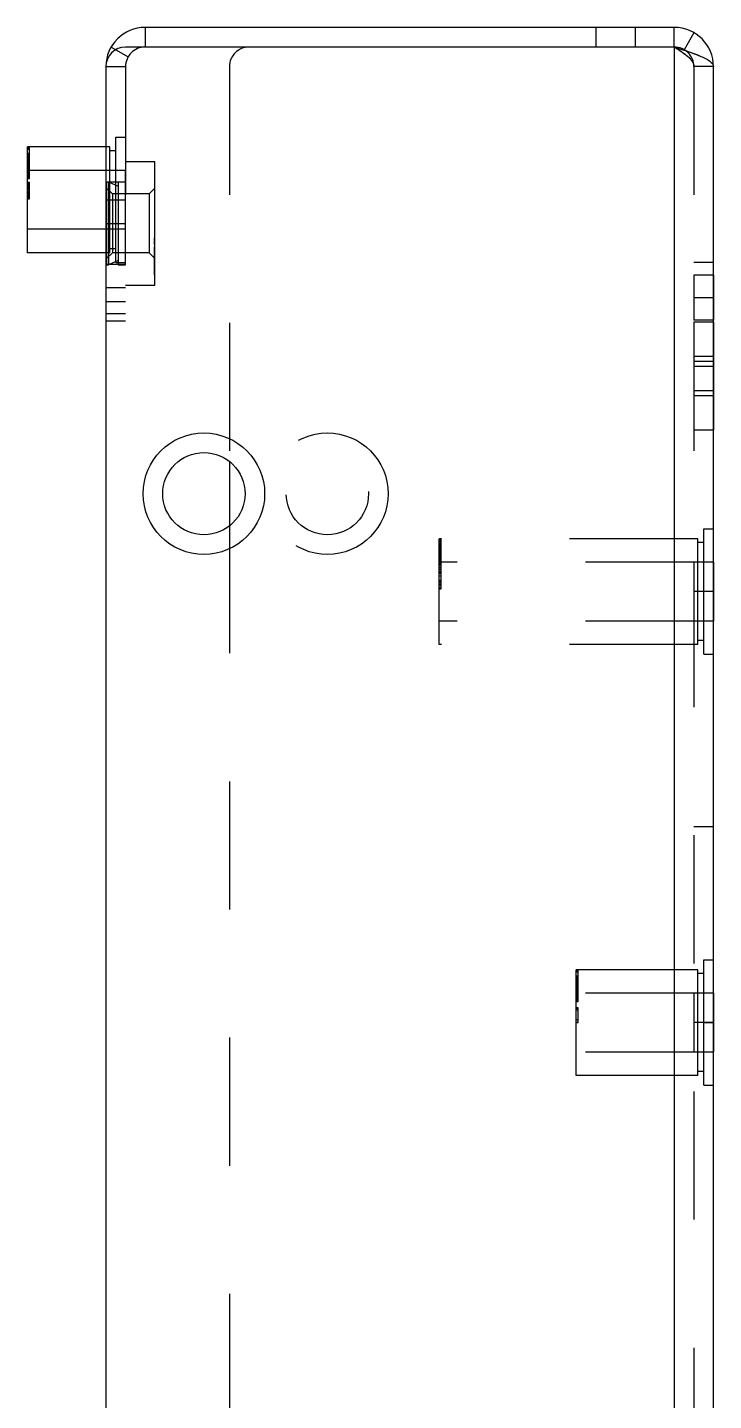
# Model space of a CAD drawing. Header units: millimetres. Extents: x 1262 to 3787, y 0 to 841.
# Drawn here: x 2673.8 to 2708.8, y 511.9 to 582 of the extents above; entities that cross this region are included whole.
import ezdxf

# ---------------------------------------------------------------- set-up
doc = ezdxf.new("R2010")
doc.units = ezdxf.units.MM
doc.header["$LTSCALE"] = 65.395
doc.linetypes.add('HIDDEN', pattern=[0.2, 0.1, -0.1])
doc.layers.get('0').update_dxf_attribs({"linetype": 'CONTINUOUS'})
doc.layers.add('02___PRT_ALL_AXES', color=7, linetype='CONTINUOUS')
doc.layers.add('DEFAULT_2', color=8, linetype='HIDDEN')

msp = doc.modelspace()

# ---------------------------------------------------------------- linework, layer by layer
at = {"color": 7, "linetype": 'Continuous'}
for p, q in [((2679.84, 582.004), (2679.84, 581.004)), ((2706.84, 581.004), (2706.84, 582.004)), ((2673.84, 573.204), (2673.84, 575.904)), ((2673.94, 575.901), (2673.84, 575.901)), ((2673.94, 575.889), (2673.84, 575.889)), ((2673.94, 575.844), (2673.84, 575.844)), ((2673.94, 575.814), (2673.84, 575.814)), ((2673.94, 575.889), (2673.94, 575.901)), ((2673.94, 575.814), (2673.94, 575.844)), ((2684.14, 559.812), (2684.14, 556.595))]:
    msp.add_line(p, q, dxfattribs=at)
at = {"color": 3, "linetype": 'Continuous'}
for p, q in [((2706.84, 582.004), (2679.84, 582.004)), ((2706.84, 581.004), (2678.84, 581.004)), ((2706.84, 581.004), (2706.84, 324.704)), ((2677.84, 580.004), (2677.84, 325.704)), ((2708.84, 325.704), (2708.84, 580.004))]:
    msp.add_line(p, q, dxfattribs=at)
msp.add_circle((2682.84, 558.204), 3.1, dxfattribs=at)
at = {"color": 7, "linetype": 'Continuous'}
msp.add_circle((2682.84, 558.204), 2.1, dxfattribs=at)
at = {"color": 3, "linetype": 'Continuous'}
for centre, radius, start, end in [((2679.84, 580.004), 2, 90, 180), ((2706.84, 580.004), 2, 0, 90), ((2678.84, 580.004), 1, 90, 180)]:
    msp.add_arc(centre, radius, start, end, dxfattribs=at)
msp.add_open_spline([(2706.84, 581.004), (2707.03, 580.943), (2707.219, 580.883), (2707.408, 580.82)], degree=3, dxfattribs=at)
for points, knots in [([(2707.408, 580.82), (2707.473, 580.799), (2707.716, 580.717), (2707.958, 580.629), (2708.131, 580.557)], [0, 0, 0, 0, 0.267533, 1, 1, 1, 1]), ([(2708.131, 580.557), (2708.313, 580.481), (2708.585, 580.371), (2708.84, 580.115), (2708.84, 580.004)], [0, 0, 0, 0, 0.639668, 1, 1, 1, 1])]:
    msp.add_open_spline(points, degree=3, knots=knots, dxfattribs=at)
at = {"layer": '02___PRT_ALL_AXES', "color": 7, "linetype": 'Continuous'}
for p, q in [((2677.84, 575.904), (2673.84, 575.904)), ((2673.84, 570.504), (2673.84, 573.204)), ((2677.84, 570.504), (2673.84, 570.504))]:
    msp.add_line(p, q, dxfattribs=at)
at = {"layer": '02___PRT_ALL_AXES', "color": 8, "linetype": 'HIDDEN'}
for p, q in [((2678.04, 575.904), (2677.84, 575.904)), ((2673.84, 573.204), (2673.84, 574.704)), ((2678.84, 574.704), (2673.84, 574.704)), ((2677.84, 574.702), (2677.84, 569.904)), ((2678.84, 574.104), (2677.84, 574.104)), ((2678.84, 569.904), (2678.84, 574.704)), ((2677.84, 573.204), (2678.84, 573.204)), ((2677.84, 572.004), (2678.84, 572.004)), ((2678.84, 571.704), (2673.84, 571.704)), ((2678.04, 570.504), (2677.84, 570.504)), ((2678.84, 569.904), (2677.84, 569.904)), ((2708.84, 569.354), (2707.84, 569.354)), ((2707.84, 569.352), (2707.84, 567.055)), ((2708.84, 569.352), (2708.84, 567.055)), ((2678.84, 568.704), (2677.84, 568.704)), ((2708.84, 568.204), (2707.84, 568.204)), ((2708.84, 567.054), (2707.84, 567.054)), ((2707.84, 566.954), (2707.84, 561.454)), ((2708.84, 566.954), (2707.84, 566.954)), ((2708.84, 566.954), (2708.84, 561.454)), ((2708.84, 565.204), (2707.84, 565.204)), ((2708.84, 564.954), (2707.84, 564.954)), ((2708.84, 563.454), (2707.84, 563.454)), ((2708.84, 563.204), (2707.84, 563.204)), ((2708.84, 561.454), (2707.84, 561.454)), ((2708.04, 555.904), (2694.84, 555.904)), ((2694.84, 550.504), (2694.84, 554.704)), ((2708.84, 554.704), (2694.84, 554.704)), ((2707.84, 554.702), (2707.84, 551.705)), ((2708.84, 554.702), (2708.84, 554.704)), ((2708.84, 554.702), (2708.84, 551.705)), ((2708.84, 553.204), (2707.84, 553.204)), ((2708.84, 551.704), (2694.84, 551.704)), ((2708.84, 551.704), (2708.84, 551.705)), ((2708.04, 550.504), (2694.84, 550.504)), ((2708.04, 533.904), (2701.84, 533.904)), ((2701.84, 528.504), (2701.84, 532.704)), ((2708.84, 532.704), (2701.84, 532.704)), ((2707.84, 532.702), (2707.84, 529.705)), ((2708.84, 532.702), (2708.84, 532.704)), ((2708.84, 532.702), (2708.84, 529.705)), ((2708.84, 531.204), (2707.84, 531.204)), ((2708.84, 529.704), (2701.84, 529.704)), ((2708.84, 529.704), (2708.84, 529.705)), ((2708.04, 528.504), (2701.84, 528.504))]:
    msp.add_line(p, q, dxfattribs=at)
at = {"layer": 'DEFAULT_2', "color": 8, "linetype": 'HIDDEN'}
for p, q in [((2702.84, 582.004), (2702.84, 581.004)), ((2704.84, 582.004), (2704.84, 581.004)), ((2707.84, 581.736), (2707.34, 580.87)), ((2678.108, 581.004), (2678.974, 580.504)), ((2677.84, 580.004), (2678.84, 580.004)), ((2678.84, 580.004), (2678.84, 567.004)), ((2684.14, 580.004), (2684.14, 559.812)), ((2707.84, 580.004), (2707.84, 325.704)), ((2708.84, 580.004), (2707.84, 580.004)), ((2678.34, 570.004), (2678.34, 576.404)), ((2678.34, 576.404), (2678.84, 576.404)), ((2673.94, 575.897), (2673.84, 575.897)), ((2673.94, 575.886), (2673.84, 575.886)), ((2673.84, 575.791), (2673.94, 575.791)), ((2673.84, 575.592), (2673.94, 575.592)), ((2673.84, 575.587), (2673.94, 575.587)), ((2673.84, 575.585), (2673.94, 575.585)), ((2673.94, 575.562), (2673.84, 575.562)), ((2673.84, 575.554), (2673.94, 575.554)), ((2673.84, 575.51), (2673.94, 575.51)), ((2673.84, 575.497), (2673.94, 575.497)), ((2673.84, 575.494), (2673.94, 575.494)), ((2673.84, 575.482), (2673.94, 575.482)), ((2673.94, 575.47), (2673.84, 575.47)), ((2673.84, 575.458), (2673.94, 575.458)), ((2673.84, 575.456), (2673.94, 575.456)), ((2673.94, 575.844), (2673.94, 575.889)), ((2673.94, 574.287), (2673.94, 575.814)), ((2678.04, 570.504), (2678.04, 575.904)), ((2678.34, 575.704), (2678.04, 575.704)), ((2673.84, 575.413), (2673.94, 575.413)), ((2673.84, 575.394), (2673.94, 575.394)), ((2673.84, 575.334), (2673.94, 575.334)), ((2673.84, 575.322), (2673.94, 575.322)), ((2673.84, 575.282), (2673.94, 575.282)), ((2673.84, 575.265), (2673.94, 575.265)), ((2673.84, 575.225), (2673.94, 575.225)), ((2673.84, 575.189), (2673.94, 575.189)), ((2673.84, 575.177), (2673.94, 575.177)), ((2673.84, 575.138), (2673.94, 575.138)), ((2673.84, 575.138), (2673.94, 575.138)), ((2673.84, 575.124), (2673.94, 575.124)), ((2673.84, 575.104), (2673.94, 575.104)), ((2673.84, 575.095), (2673.94, 575.095)), ((2673.84, 575.085), (2673.94, 575.085)), ((2673.84, 575.065), (2673.94, 575.065)), ((2673.84, 575.053), (2673.94, 575.053)), ((2673.84, 575.051), (2673.94, 575.051)), ((2673.84, 575.049), (2673.94, 575.049)), ((2673.84, 575.044), (2673.94, 575.044)), ((2673.84, 575.022), (2673.94, 575.022)), ((2673.84, 574.99), (2673.94, 574.99)), ((2673.84, 574.989), (2673.94, 574.989)), ((2673.84, 574.972), (2673.94, 574.972)), ((2673.84, 574.96), (2673.94, 574.96)), ((2673.84, 574.955), (2673.94, 574.955)), ((2673.84, 574.935), (2673.94, 574.935)), ((2673.84, 574.922), (2673.94, 574.922)), ((2673.84, 574.921), (2673.94, 574.921)), ((2673.84, 574.914), (2673.94, 574.914)), ((2673.84, 574.877), (2673.94, 574.877)), ((2673.84, 574.875), (2673.94, 574.875)), ((2673.84, 574.864), (2673.94, 574.864)), ((2673.84, 574.863), (2673.94, 574.863)), ((2673.84, 574.845), (2673.94, 574.845)), ((2673.84, 574.844), (2673.94, 574.844)), ((2673.84, 574.799), (2673.94, 574.799)), ((2673.84, 574.773), (2673.94, 574.773)), ((2673.84, 574.769), (2673.94, 574.769)), ((2673.84, 574.765), (2673.94, 574.765)), ((2678.84, 575.154), (2680.34, 575.154)), ((2680.34, 568.854), (2680.34, 575.154)), ((2673.84, 574.732), (2673.94, 574.732)), ((2673.84, 574.73), (2673.94, 574.73)), ((2673.84, 574.715), (2673.94, 574.715)), ((2673.84, 574.699), (2673.94, 574.699)), ((2673.84, 574.695), (2673.94, 574.695)), ((2673.84, 574.679), (2673.94, 574.679)), ((2673.84, 574.672), (2673.94, 574.672)), ((2673.84, 574.671), (2673.94, 574.671)), ((2673.84, 574.667), (2673.94, 574.667)), ((2673.84, 574.65), (2673.94, 574.65)), ((2673.84, 574.616), (2673.94, 574.616)), ((2673.84, 574.606), (2673.94, 574.606)), ((2673.84, 574.593), (2673.94, 574.593)), ((2673.84, 574.586), (2673.94, 574.586)), ((2673.84, 574.572), (2673.94, 574.572)), ((2673.84, 574.525), (2673.94, 574.525)), ((2673.84, 574.521), (2673.94, 574.521)), ((2673.84, 574.496), (2673.94, 574.496)), ((2673.84, 574.487), (2673.94, 574.487)), ((2673.84, 574.472), (2673.94, 574.472)), ((2673.84, 574.462), (2673.94, 574.462)), ((2673.84, 574.438), (2673.94, 574.438)), ((2673.84, 574.433), (2673.94, 574.433)), ((2673.84, 574.386), (2673.94, 574.386)), ((2673.84, 574.352), (2673.94, 574.352)), ((2673.84, 574.291), (2673.94, 574.291)), ((2673.84, 574.287), (2673.94, 574.287)), ((2673.84, 574.104), (2673.94, 574.104)), ((2673.84, 574.082), (2673.94, 574.082)), ((2673.84, 574.062), (2673.94, 574.062)), ((2673.94, 573.25), (2673.94, 574.104)), ((2677.87, 574.129), (2677.87, 569.879)), ((2677.87, 574.129), (2677.97, 574.129)), ((2677.97, 574.129), (2677.97, 569.879)), ((2677.97, 574.129), (2678.46, 573.903)), ((2678.46, 574.129), (2678.46, 569.879)), ((2678.46, 574.129), (2678.84, 574.129)), ((2673.84, 574.04), (2673.94, 574.04)), ((2673.84, 573.982), (2673.94, 573.982)), ((2673.84, 573.96), (2673.94, 573.96)), ((2673.84, 573.952), (2673.94, 573.952)), ((2673.84, 573.941), (2673.94, 573.941)), ((2673.84, 573.938), (2673.94, 573.938)), ((2673.84, 573.92), (2673.94, 573.92)), ((2673.84, 573.909), (2673.94, 573.909)), ((2673.84, 573.863), (2673.94, 573.863)), ((2673.94, 573.859), (2673.84, 573.859)), ((2673.84, 573.832), (2673.94, 573.832)), ((2673.84, 573.825), (2673.94, 573.825)), ((2673.84, 573.822), (2673.94, 573.822)), ((2673.84, 573.739), (2673.94, 573.739)), ((2673.94, 573.729), (2673.84, 573.729)), ((2673.84, 573.716), (2673.94, 573.716)), ((2673.84, 573.71), (2673.94, 573.71)), ((2673.84, 573.627), (2673.94, 573.627)), ((2673.84, 573.624), (2673.94, 573.624)), ((2673.84, 573.617), (2673.94, 573.617)), ((2673.84, 573.594), (2673.94, 573.594)), ((2673.84, 573.554), (2673.94, 573.554)), ((2673.84, 573.54), (2673.94, 573.54)), ((2673.84, 573.511), (2673.94, 573.511)), ((2673.84, 573.499), (2673.94, 573.499)), ((2673.84, 573.497), (2673.94, 573.497)), ((2673.84, 573.489), (2673.94, 573.489)), ((2673.84, 573.465), (2673.94, 573.465)), ((2673.84, 573.462), (2673.94, 573.462)), ((2673.84, 573.456), (2673.94, 573.456)), ((2673.84, 573.432), (2673.94, 573.432)), ((2673.84, 573.409), (2673.94, 573.409)), ((2673.84, 573.368), (2673.94, 573.368)), ((2673.84, 573.367), (2673.94, 573.367)), ((2673.84, 573.349), (2673.94, 573.349)), ((2677.87, 573.804), (2678.17, 573.504)), ((2678.17, 573.504), (2678.17, 570.504)), ((2680.04, 573.504), (2678.17, 573.504)), ((2680.04, 573.504), (2680.34, 573.804)), ((2680.04, 573.504), (2680.04, 570.504)), ((2673.84, 573.274), (2673.94, 573.274)), ((2673.84, 573.25), (2673.94, 573.25)), ((2678.34, 573.204), (2678.84, 573.204)), ((2680.32, 570.917), (2680.32, 571.268)), ((2680.32, 571.268), (2680.34, 571.268)), ((2678.34, 570.704), (2678.04, 570.704)), ((2680.34, 571.24), (2680.32, 571.24)), ((2680.32, 571.184), (2680.34, 571.184)), ((2680.32, 571.119), (2680.34, 571.119)), ((2680.32, 571.113), (2680.34, 571.113)), ((2680.34, 571.083), (2680.32, 571.083)), ((2680.32, 571.067), (2680.34, 571.067)), ((2680.32, 571.064), (2680.34, 571.064)), ((2680.32, 571.058), (2680.34, 571.058)), ((2680.32, 571.052), (2680.34, 571.052)), ((2680.32, 571.016), (2680.34, 571.016)), ((2680.34, 571.012), (2680.32, 571.012)), ((2680.32, 570.969), (2680.34, 570.969)), ((2680.32, 570.922), (2680.34, 570.922)), ((2680.34, 570.917), (2680.32, 570.917)), ((2680.32, 569.375), (2680.32, 570.805)), ((2680.32, 570.805), (2680.34, 570.805)), ((2680.32, 570.785), (2680.34, 570.785)), ((2680.34, 570.683), (2680.32, 570.683)), ((2680.32, 570.682), (2680.34, 570.682)), ((2680.32, 570.665), (2680.34, 570.665)), ((2680.32, 570.639), (2680.34, 570.639)), ((2680.32, 570.623), (2680.34, 570.623)), ((2680.32, 570.622), (2680.34, 570.622)), ((2680.34, 570.622), (2680.32, 570.622)), ((2680.32, 570.602), (2680.34, 570.602)), ((2680.32, 570.601), (2680.34, 570.601)), ((2680.32, 570.591), (2680.34, 570.591)), ((2680.32, 570.552), (2680.34, 570.552)), ((2680.32, 570.548), (2680.34, 570.548)), ((2678.17, 570.504), (2677.87, 570.204)), ((2677.87, 569.879), (2677.97, 569.879)), ((2678.46, 570.104), (2677.97, 569.879)), ((2680.04, 570.504), (2678.17, 570.504)), ((2678.34, 570.004), (2678.84, 570.004)), ((2678.46, 569.879), (2678.84, 569.879)), ((2680.04, 570.504), (2680.34, 570.204)), ((2680.32, 570.525), (2680.34, 570.525)), ((2680.32, 570.507), (2680.34, 570.507)), ((2680.32, 570.5), (2680.34, 570.5)), ((2680.34, 570.488), (2680.32, 570.488)), ((2680.32, 570.487), (2680.34, 570.487)), ((2680.32, 570.459), (2680.34, 570.459)), ((2680.32, 570.445), (2680.34, 570.445)), ((2680.32, 570.443), (2680.34, 570.443)), ((2680.32, 570.439), (2680.34, 570.439)), ((2680.34, 570.436), (2680.32, 570.436)), ((2680.32, 570.423), (2680.34, 570.423)), ((2680.32, 570.392), (2680.34, 570.392)), ((2680.32, 570.391), (2680.34, 570.391)), ((2680.34, 570.387), (2680.32, 570.387)), ((2680.32, 570.384), (2680.34, 570.384)), ((2680.32, 570.361), (2680.34, 570.361)), ((2680.32, 570.351), (2680.34, 570.351)), ((2680.32, 570.347), (2680.34, 570.347)), ((2680.32, 570.335), (2680.34, 570.335)), ((2680.34, 570.314), (2680.32, 570.314)), ((2680.32, 570.283), (2680.34, 570.283)), ((2680.32, 570.23), (2680.34, 570.23)), ((2680.32, 570.201), (2680.34, 570.201)), ((2680.32, 570.192), (2680.34, 570.192)), ((2680.32, 570.176), (2680.34, 570.176)), ((2680.32, 570.157), (2680.34, 570.157)), ((2680.34, 570.148), (2680.32, 570.148)), ((2680.32, 570.141), (2680.34, 570.141)), ((2680.34, 570.14), (2680.32, 570.14)), ((2680.32, 570.133), (2680.34, 570.133)), ((2680.32, 570.103), (2680.34, 570.103)), ((2680.32, 570.086), (2680.34, 570.086)), ((2680.32, 570.082), (2680.34, 570.082)), ((2680.32, 570.06), (2680.34, 570.06)), ((2680.32, 570.048), (2680.34, 570.048)), ((2680.34, 569.97), (2680.32, 569.97)), ((2680.32, 569.968), (2680.34, 569.968)), ((2680.32, 569.961), (2680.34, 569.961)), ((2680.32, 569.957), (2680.34, 569.957)), ((2680.32, 569.945), (2680.34, 569.945)), ((2680.32, 569.943), (2680.34, 569.943)), ((2680.34, 569.943), (2680.32, 569.943)), ((2680.34, 569.931), (2680.32, 569.931)), ((2680.32, 569.93), (2680.34, 569.93)), ((2680.32, 569.928), (2680.34, 569.928)), ((2680.34, 569.919), (2680.32, 569.919)), ((2680.32, 569.913), (2680.34, 569.913)), ((2680.32, 569.905), (2680.34, 569.905)), ((2680.32, 569.886), (2680.34, 569.886)), ((2680.32, 569.88), (2680.34, 569.88)), ((2680.32, 569.866), (2680.34, 569.866)), ((2680.32, 569.861), (2680.34, 569.861)), ((2708.84, 570.004), (2707.84, 570.004)), ((2680.32, 569.839), (2680.34, 569.839)), ((2680.32, 569.838), (2680.34, 569.838)), ((2680.32, 569.836), (2680.34, 569.836)), ((2680.32, 569.823), (2680.34, 569.823)), ((2680.34, 569.811), (2680.32, 569.811)), ((2680.32, 569.802), (2680.34, 569.802)), ((2680.32, 569.784), (2680.34, 569.784)), ((2680.32, 569.746), (2680.34, 569.746)), ((2680.32, 569.727), (2680.34, 569.727)), ((2680.32, 569.714), (2680.34, 569.714)), ((2680.32, 569.706), (2680.34, 569.706)), ((2680.32, 569.695), (2680.34, 569.695)), ((2680.32, 569.684), (2680.34, 569.684)), ((2680.32, 569.682), (2680.34, 569.682)), ((2680.34, 569.671), (2680.32, 569.671)), ((2680.32, 569.669), (2680.34, 569.669)), ((2680.32, 569.662), (2680.34, 569.662)), ((2680.34, 569.66), (2680.32, 569.66)), ((2680.32, 569.657), (2680.34, 569.657)), ((2680.32, 569.644), (2680.34, 569.644)), ((2680.32, 569.641), (2680.34, 569.641)), ((2680.32, 569.64), (2680.34, 569.64)), ((2680.32, 569.624), (2680.34, 569.624)), ((2680.32, 569.607), (2680.34, 569.607)), ((2680.32, 569.606), (2680.34, 569.606)), ((2680.32, 569.588), (2680.34, 569.588)), ((2680.32, 569.573), (2680.34, 569.573)), ((2680.32, 569.567), (2680.34, 569.567)), ((2680.34, 569.561), (2680.32, 569.561)), ((2680.32, 569.539), (2680.34, 569.539)), ((2680.32, 569.538), (2680.34, 569.538)), ((2680.32, 569.524), (2680.34, 569.524)), ((2680.32, 569.444), (2680.34, 569.444)), ((2680.32, 569.439), (2680.34, 569.439)), ((2680.32, 569.435), (2680.34, 569.435)), ((2680.32, 569.403), (2680.34, 569.403)), ((2680.34, 569.402), (2680.32, 569.402)), ((2680.32, 569.377), (2680.34, 569.377)), ((2680.32, 569.375), (2680.34, 569.375)), ((2678.84, 568.854), (2680.34, 568.854)), ((2678.84, 568.004), (2677.84, 568.004)), ((2678.84, 567.381), (2677.84, 567.381)), ((2678.84, 567.004), (2677.84, 567.004)), ((2708.84, 564.704), (2707.84, 564.704)), ((2684.14, 556.595), (2684.14, 455.312)), ((2694.84, 553.204), (2694.84, 555.904)), ((2694.94, 555.86), (2694.84, 555.86)), ((2694.84, 555.842), (2694.94, 555.842)), ((2694.94, 555.835), (2694.84, 555.835)), ((2694.94, 553.351), (2694.94, 555.86)), ((2708.04, 550.504), (2708.04, 555.904)), ((2708.34, 550.004), (2708.34, 556.404)), ((2708.34, 556.404), (2708.84, 556.404)), ((2694.84, 555.821), (2694.94, 555.821)), ((2694.94, 555.798), (2694.84, 555.798)), ((2694.84, 555.795), (2694.94, 555.795)), ((2694.84, 555.76), (2694.94, 555.76)), ((2694.94, 555.754), (2694.84, 555.754)), ((2694.84, 555.743), (2694.94, 555.743)), ((2694.84, 555.738), (2694.94, 555.738)), ((2694.84, 555.734), (2694.94, 555.734)), ((2694.84, 555.728), (2694.94, 555.728)), ((2694.84, 555.703), (2694.94, 555.703)), ((2694.84, 555.698), (2694.94, 555.698)), ((2694.84, 555.697), (2694.94, 555.697)), ((2694.94, 555.694), (2694.84, 555.694)), ((2694.84, 555.686), (2694.94, 555.686)), ((2694.84, 555.661), (2694.94, 555.661)), ((2694.84, 555.657), (2694.94, 555.657)), ((2694.84, 555.642), (2694.94, 555.642)), ((2694.84, 555.626), (2694.94, 555.626)), ((2694.84, 555.575), (2694.94, 555.575)), ((2694.84, 555.57), (2694.94, 555.57)), ((2694.94, 555.567), (2694.84, 555.567)), ((2694.84, 555.528), (2694.94, 555.528)), ((2694.84, 555.503), (2694.94, 555.503)), ((2694.84, 555.446), (2694.94, 555.446)), ((2694.84, 555.42), (2694.94, 555.42)), ((2694.84, 555.378), (2694.94, 555.378)), ((2694.84, 555.373), (2694.94, 555.373)), ((2694.84, 555.357), (2694.94, 555.357)), ((2694.84, 555.347), (2694.94, 555.347)), ((2694.84, 555.343), (2694.94, 555.343)), ((2694.84, 555.295), (2694.94, 555.295)), ((2694.84, 555.291), (2694.94, 555.291)), ((2694.84, 555.275), (2694.94, 555.275)), ((2694.84, 555.275), (2694.94, 555.275)), ((2694.84, 555.203), (2694.94, 555.203)), ((2694.84, 555.193), (2694.94, 555.193)), ((2694.84, 555.165), (2694.94, 555.165)), ((2694.84, 555.152), (2694.94, 555.152)), ((2694.84, 555.14), (2694.94, 555.14)), ((2694.84, 555.135), (2694.94, 555.135)), ((2694.84, 555.131), (2694.94, 555.131)), ((2694.84, 555.124), (2694.94, 555.124)), ((2708.34, 555.704), (2708.04, 555.704)), ((2694.84, 555.121), (2694.94, 555.121)), ((2694.84, 555.104), (2694.94, 555.104)), ((2694.84, 555.078), (2694.94, 555.078)), ((2694.84, 555.078), (2694.94, 555.078)), ((2694.84, 555.068), (2694.94, 555.068)), ((2694.84, 555.059), (2694.94, 555.059)), ((2694.84, 555.033), (2694.94, 555.033)), ((2694.84, 555.018), (2694.94, 555.018)), ((2694.84, 555.011), (2694.94, 555.011)), ((2694.84, 554.992), (2694.94, 554.992)), ((2694.84, 554.987), (2694.94, 554.987)), ((2694.84, 554.98), (2694.94, 554.98)), ((2694.84, 554.975), (2694.94, 554.975)), ((2694.84, 554.97), (2694.94, 554.97)), ((2694.84, 554.966), (2694.94, 554.966)), ((2694.84, 554.965), (2694.94, 554.965)), ((2694.84, 554.961), (2694.94, 554.961)), ((2694.84, 554.953), (2694.94, 554.953)), ((2694.84, 554.951), (2694.94, 554.951)), ((2694.84, 554.945), (2694.94, 554.945)), ((2694.84, 554.94), (2694.94, 554.94)), ((2694.84, 554.93), (2694.94, 554.93)), ((2694.84, 554.928), (2694.94, 554.928)), ((2694.84, 554.92), (2694.94, 554.92)), ((2694.84, 554.915), (2694.94, 554.915)), ((2694.84, 554.913), (2694.94, 554.913)), ((2694.84, 554.903), (2694.94, 554.903)), ((2694.84, 554.9), (2694.94, 554.9)), ((2694.84, 554.894), (2694.94, 554.894)), ((2694.94, 554.863), (2694.84, 554.863)), ((2694.84, 554.857), (2694.94, 554.857)), ((2694.84, 554.856), (2694.94, 554.856)), ((2694.84, 554.853), (2694.94, 554.853)), ((2694.84, 554.847), (2694.94, 554.847)), ((2694.84, 554.832), (2694.94, 554.832)), ((2694.84, 554.803), (2694.94, 554.803)), ((2694.84, 554.777), (2694.94, 554.777)), ((2694.94, 554.762), (2694.84, 554.762)), ((2694.84, 554.75), (2694.94, 554.75)), ((2694.84, 554.746), (2694.94, 554.746)), ((2694.84, 554.68), (2694.94, 554.68)), ((2694.84, 554.613), (2694.94, 554.613)), ((2694.84, 554.543), (2694.94, 554.543)), ((2694.84, 554.438), (2694.94, 554.438)), ((2694.84, 554.353), (2694.94, 554.353)), ((2694.84, 554.248), (2694.94, 554.248)), ((2694.84, 554.191), (2694.94, 554.191)), ((2694.84, 554.16), (2694.94, 554.16)), ((2694.84, 554.15), (2694.94, 554.15)), ((2694.84, 554.018), (2694.94, 554.018)), ((2694.94, 553.778), (2694.84, 553.778)), ((2694.84, 553.706), (2694.94, 553.706)), ((2694.84, 553.675), (2694.94, 553.675)), ((2694.94, 553.655), (2694.84, 553.655)), ((2694.84, 553.584), (2694.94, 553.584)), ((2694.84, 553.577), (2694.94, 553.577)), ((2694.84, 553.553), (2694.94, 553.553)), ((2694.84, 553.535), (2694.94, 553.535)), ((2694.84, 553.414), (2694.94, 553.414)), ((2694.84, 553.382), (2694.94, 553.382)), ((2694.84, 553.351), (2694.94, 553.351)), ((2708.84, 553.204), (2707.84, 553.204)), ((2708.34, 550.704), (2708.04, 550.704)), ((2708.34, 550.004), (2708.84, 550.004)), ((2708.84, 541.204), (2707.84, 541.204)), ((2708.34, 528.004), (2708.34, 534.404)), ((2708.34, 534.404), (2708.84, 534.404)), ((2701.84, 531.204), (2701.84, 533.904)), ((2701.94, 533.901), (2701.84, 533.901)), ((2701.94, 533.897), (2701.84, 533.897)), ((2701.94, 533.889), (2701.84, 533.889)), ((2701.94, 533.886), (2701.84, 533.886)), ((2701.94, 533.844), (2701.84, 533.844)), ((2701.94, 533.814), (2701.84, 533.814)), ((2701.84, 533.791), (2701.94, 533.791)), ((2701.84, 533.592), (2701.94, 533.592)), ((2701.84, 533.587), (2701.94, 533.587)), ((2701.84, 533.585), (2701.94, 533.585)), ((2701.94, 533.562), (2701.84, 533.562)), ((2701.84, 533.554), (2701.94, 533.554)), ((2701.84, 533.51), (2701.94, 533.51)), ((2701.84, 533.497), (2701.94, 533.497)), ((2701.84, 533.494), (2701.94, 533.494)), ((2701.84, 533.482), (2701.94, 533.482)), ((2701.94, 533.47), (2701.84, 533.47)), ((2701.84, 533.458), (2701.94, 533.458)), ((2701.84, 533.456), (2701.94, 533.456)), ((2701.84, 533.413), (2701.94, 533.413)), ((2701.94, 532.287), (2701.94, 533.901)), ((2708.04, 528.504), (2708.04, 533.904)), ((2708.34, 533.704), (2708.04, 533.704)), ((2701.84, 533.394), (2701.94, 533.394)), ((2701.84, 533.334), (2701.94, 533.334)), ((2701.84, 533.322), (2701.94, 533.322)), ((2701.84, 533.282), (2701.94, 533.282)), ((2701.84, 533.265), (2701.94, 533.265)), ((2701.84, 533.225), (2701.94, 533.225)), ((2701.84, 533.189), (2701.94, 533.189)), ((2701.84, 533.177), (2701.94, 533.177)), ((2701.84, 533.138), (2701.94, 533.138)), ((2701.84, 533.138), (2701.94, 533.138)), ((2701.84, 533.124), (2701.94, 533.124)), ((2701.84, 533.104), (2701.94, 533.104)), ((2701.84, 533.095), (2701.94, 533.095)), ((2701.84, 533.085), (2701.94, 533.085)), ((2701.84, 533.065), (2701.94, 533.065)), ((2701.84, 533.053), (2701.94, 533.053)), ((2701.84, 533.051), (2701.94, 533.051)), ((2701.84, 533.049), (2701.94, 533.049)), ((2701.84, 533.044), (2701.94, 533.044)), ((2701.84, 533.022), (2701.94, 533.022)), ((2701.84, 532.99), (2701.94, 532.99)), ((2701.84, 532.989), (2701.94, 532.989)), ((2701.84, 532.972), (2701.94, 532.972)), ((2701.84, 532.96), (2701.94, 532.96)), ((2701.84, 532.955), (2701.94, 532.955)), ((2701.84, 532.935), (2701.94, 532.935)), ((2701.84, 532.922), (2701.94, 532.922)), ((2701.84, 532.921), (2701.94, 532.921)), ((2701.84, 532.914), (2701.94, 532.914)), ((2701.84, 532.877), (2701.94, 532.877)), ((2701.84, 532.875), (2701.94, 532.875)), ((2701.84, 532.864), (2701.94, 532.864)), ((2701.84, 532.863), (2701.94, 532.863)), ((2701.84, 532.845), (2701.94, 532.845)), ((2701.84, 532.844), (2701.94, 532.844)), ((2701.84, 532.799), (2701.94, 532.799)), ((2701.84, 532.773), (2701.94, 532.773)), ((2701.84, 532.769), (2701.94, 532.769)), ((2701.84, 532.765), (2701.94, 532.765)), ((2701.84, 532.732), (2701.94, 532.732)), ((2701.84, 532.73), (2701.94, 532.73)), ((2701.84, 532.715), (2701.94, 532.715)), ((2701.84, 532.699), (2701.94, 532.699)), ((2701.84, 532.695), (2701.94, 532.695)), ((2701.84, 532.679), (2701.94, 532.679)), ((2701.84, 532.672), (2701.94, 532.672)), ((2701.84, 532.671), (2701.94, 532.671)), ((2701.84, 532.667), (2701.94, 532.667)), ((2701.84, 532.65), (2701.94, 532.65)), ((2701.84, 532.616), (2701.94, 532.616)), ((2701.84, 532.606), (2701.94, 532.606)), ((2701.84, 532.593), (2701.94, 532.593)), ((2701.84, 532.586), (2701.94, 532.586)), ((2701.84, 532.572), (2701.94, 532.572)), ((2701.84, 532.525), (2701.94, 532.525)), ((2701.84, 532.521), (2701.94, 532.521)), ((2701.84, 532.496), (2701.94, 532.496)), ((2701.84, 532.487), (2701.94, 532.487)), ((2701.84, 532.472), (2701.94, 532.472)), ((2701.84, 532.462), (2701.94, 532.462)), ((2701.84, 532.438), (2701.94, 532.438)), ((2701.84, 532.433), (2701.94, 532.433)), ((2701.84, 532.386), (2701.94, 532.386)), ((2701.84, 532.352), (2701.94, 532.352)), ((2701.84, 532.291), (2701.94, 532.291)), ((2701.84, 532.287), (2701.94, 532.287)), ((2701.84, 531.965), (2701.94, 531.965)), ((2701.94, 531.954), (2701.84, 531.954)), ((2701.84, 531.941), (2701.94, 531.941)), ((2701.94, 531.835), (2701.84, 531.835)), ((2701.84, 531.355), (2701.94, 531.355)), ((2701.94, 531.21), (2701.94, 531.965)), ((2701.84, 531.233), (2701.94, 531.233)), ((2701.84, 531.21), (2701.94, 531.21)), ((2708.34, 531.204), (2708.84, 531.204)), ((2708.34, 528.704), (2708.04, 528.704)), ((2708.34, 528.004), (2708.84, 528.004))]:
    msp.add_line(p, q, dxfattribs=at)
for radius in [3.1, 2.1]:
    msp.add_circle((2689.14, 558.204), radius, dxfattribs=at)
for centre, start, end in [((2679.84, 580.004), 90, 180), ((2685.14, 580.004), 90, 180), ((2706.84, 580.004), 0, 90)]:
    msp.add_arc(centre, 1, start, end, dxfattribs=at)
for points, knots in [([(2706.84, 581.004), (2707.084, 580.849), (2707.483, 580.617), (2707.84, 580.197), (2707.84, 580.004)], [0, 0, 0, 0, 0.599051, 1, 1, 1, 1]), ([(2706.84, 581.004), (2706.927, 580.948), (2707.232, 580.752), (2707.544, 580.543), (2707.706, 580.337)], [0, 0, 0, 0, 0.281269, 1, 1, 1, 1]), ([(2707.706, 580.337), (2707.727, 580.31), (2707.797, 580.212), (2707.84, 580.091), (2707.84, 580.004)], [0, 0, 0, 0, 0.279478, 1, 1, 1, 1])]:
    msp.add_open_spline(points, degree=3, knots=knots, dxfattribs=at)
for points in [[(2707.408, 580.82), (2707.553, 580.772), (2707.697, 580.723), (2707.84, 580.67)], [(2707.84, 580.67), (2707.938, 580.634), (2708.035, 580.597), (2708.131, 580.557)]]:
    msp.add_open_spline(points, degree=3, dxfattribs=at)

doc.saveas('drawing.dxf')
